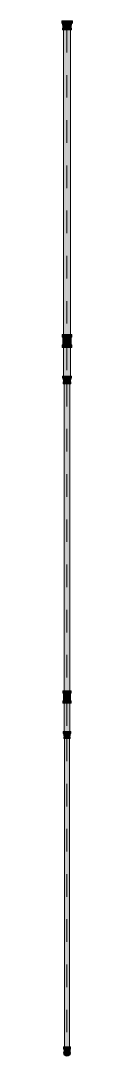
# Model space of a CAD drawing. Header units: millimetres. Extents: x -4000 to 187956, y -58990 to 162485.
# Drawn here: x 14212 to 14288, y 92675 to 99951 of the extents above; entities that cross this region are included whole.
import ezdxf

# ---------------------------------------------------------------- set-up
doc = ezdxf.new("R2010")
doc.units = ezdxf.units.MM
doc.linetypes.add('Dash 1_16_', pattern=[317.5, 158.75, -158.75])
for name, color, linetype, lineweight in [('F-SPRN', 3, 'Continuous', 9), ('P-PIPE', 3, 'Continuous', 9), ('P-PIPE-CNTR', 3, 'Continuous', 9)]:
    doc.layers.add(name, color=color, linetype=linetype, lineweight=lineweight)

# ---------------------------------------------------------------- blocks, each defined once
blk = doc.blocks.new('Sprinkler_Up - DN20-V4-FFS - TANG 1')
at = {"layer": 'F-SPRN', "transparency": 33554534}
for points in [[(0, 21.2), (-6.9, 21.2), (-18, 13.1), (-22.2, 0), (-3.9, 0.7), (-1.7, 2.9), (-1.2, 3.5), (-0.6, 4), (0.6, 4), (1.2, 3.5), (1.7, 2.9), (4.6, 0), (22.2, 0), (18, 13.1), (6.9, 21.2)], [(0, 16.7), (-4.3, 16.1), (-11.8, 11.8), (-16.1, 4.3), (-16.1, -4.3), (-11.8, -11.8), (-8.3, -14.4), (0, -16.7), (4.3, -16.1), (11.8, -11.8), (16.1, -4.3), (16.1, 4.3), (11.8, 11.8), (8.3, 14.4)], [(0, 15.6), (-7.8, 13.5), (-11, 11), (-15.1, 4), (-15.1, -4), (-11, -11), (-7.8, -13.5), (0, -15.6), (7.8, -13.5), (13.5, -7.8), (15.1, -4), (15.1, 4), (13.5, 7.8), (7.8, 13.5)], [(-10.9, 5.4), (-14.5, 5.4), (-14.5, -5.5), (-10.9, -5.5)], [(-7.7, 5.4), (-10.9, 5.4), (-10.9, -5.5), (-7.7, -5.5)], [(-7.7, 5.4), (-7.7, -5.5), (0, -5.5), (0, 5.4)], [(2.9, 4.9), (-2.9, 4.9), (-5.7, 0), (5.7, 0)], [(0, 4.6), (-4.6, 0), (4.6, 0)], [(0, 2.6), (-1.3, 0), (1.8, 0)], [(7.7, 5.4), (0, 5.4), (0, -5.5), (7.7, -5.5)], [(7.7, 5.4), (7.7, -5.5), (10.9, -5.5), (10.9, 5.4)], [(10.9, 5.4), (10.9, -5.5), (14.5, -5.5), (14.5, 5.4)], [(13.5, 0), (3.9, -0.7), (1.7, -2.9), (1.2, -3.5), (0.6, -4), (-0.6, -4), (-1.2, -3.5), (-1.7, -2.9), (-4.6, 0), (-22.2, 0), (-18, -13.1), (-6.9, -21.2), (6.9, -21.2), (18, -13.1), (22.2, 0)], [(5.7, 0), (-5.7, 0), (-2.9, -4.9), (2.9, -4.9)], [(0, 0), (-4.6, 0), (0, -4.6), (4.6, 0)], [(1.3, 0), (-1.8, 0), (0, -2.6)]]:
    blk.add_hatch(color=1, dxfattribs=at).paths.add_polyline_path(points)
at = {"layer": 'F-SPRN', "color": 1}
for p, q in [((-11.5, 5.4), (-14.5, 5.4)), ((-14.5, 5.4), (-10.9, 5.4)), ((-14.5, 5.4), (-14.5, -5.5)), ((-11.5, 5.4), (-11.5, 4)), ((-11.5, 3), (-11.5, 0.2)), ((-10.9, 0.2), (-10.9, 3.6)), ((-10.8, 5.4), (-7.7, 5.4)), ((-8.1, 5.4), (-10.8, 5.4)), ((-8.1, 5.4), (-8.1, 2.8)), ((-8.1, 2.5), (-8.1, 0.4)), ((-7.7, 5.4), (-7.7, 2.7)), ((-7.7, 5.4), (-7.7, 2.7)), ((-7.7, 2.3), (-7.7, 0.5)), ((-7.7, 2.3), (-7.7, 0.5)), ((-6.9, 5.4), (-4.7, 5.4)), ((-5.8, 3.8), (-5.8, 2.2)), ((-2.1, 0), (-2.1, 0)), ((0, 2.1), (-0.1, 2.1)), ((2.1, 0), (2.1, 0.1)), ((4.7, 5.4), (6.9, 5.4)), ((5.8, 3.8), (5.8, 2.3)), ((7.7, 5.4), (10.8, 5.4)), ((7.7, 4), (7.7, 2.7)), ((7.7, 4), (7.7, 2.7)), ((10.8, 5.4), (8.1, 5.4)), ((8.1, 5.4), (8.1, 4.2)), ((10.9, 2.6), (10.9, 1.3)), ((11.5, 5.4), (14.5, 5.4)), ((14.5, 5.4), (11.5, 5.4)), ((14.5, 3.7), (14.5, 1.3)), ((14.5, 0), (14.5, -3.3)), ((-10.9, -5.5), (-14.5, -5.5)), ((-14.5, -5.5), (-11.5, -5.5)), ((-11.5, -0.2), (-11.5, -3)), ((-11.5, -4), (-11.5, -5.5)), ((-10.9, -3.6), (-10.9, -0.2)), ((-10.8, -5.5), (-8.1, -5.5)), ((-7.8, -5.5), (-10.8, -5.5)), ((-8.1, -0.4), (-8.1, -2.5)), ((-8.1, -2.8), (-8.1, -5.5)), ((-7.7, -0.5), (-7.7, -2.3)), ((-7.7, -0.5), (-7.7, -2.3)), ((-7.7, -2.7), (-7.7, -5.2)), ((-7.7, -2.7), (-7.7, -5.2)), ((-4.8, -5.5), (-6.5, -5.5)), ((-2.1, 0), (-2.1, -0.1)), ((0, -2.1), (0.1, -2.1)), ((2.1, 0), (2.1, 0)), ((6.8, -5.5), (4.8, -5.5)), ((5.8, -2.2), (5.8, -3.8)), ((7.7, -0.5), (7.7, -2.1)), ((7.7, -0.5), (7.7, -2.1)), ((7.7, -2.7), (7.7, -4.8)), ((7.7, -2.7), (7.7, -4.8)), ((8.1, -0.7), (8.1, -2.5)), ((8.1, -2.8), (8.1, -5.5)), ((8.1, -5.5), (10.8, -5.5)), ((10.8, -5.5), (8.1, -5.5)), ((10.9, -1.9), (10.9, -3.6)), ((14.5, -5.5), (11.3, -5.5)), ((11.5, -4), (11.5, -5.5)), ((11.5, -5.5), (14.5, -5.5)), ((14.5, -3.7), (14.5, -5.5))]:
    blk.add_line(p, q, dxfattribs=at)
at = {"layer": 'F-SPRN', "color": 1, "flags": 128}
for points in [[(-0.1, 2.1), (-0.1, 2.1), (-0.2, 2.1), (-0.3, 2.1), (-0.4, 2), (-0.5, 2), (-0.6, 2), (-0.6, 2), (-0.7, 2), (-0.8, 1.9), (-0.9, 1.9), (-0.9, 1.9), (-1, 1.8), (-1.1, 1.8), (-1.2, 1.7), (-1.2, 1.7), (-1.3, 1.6), (-1.4, 1.6), (-1.4, 1.5), (-1.5, 1.5), (-1.5, 1.4), (-1.6, 1.3), (-1.6, 1.3), (-1.7, 1.2), (-1.7, 1.1), (-1.8, 1.1), (-1.8, 1), (-1.9, 0.9), (-1.9, 0.8), (-1.9, 0.8), (-2, 0.7), (-2, 0.6), (-2, 0.5), (-2, 0.5), (-2, 0.4), (-2.1, 0.3), (-2.1, 0.2), (-2.1, 0.1), (-2.1, 0)], [(2.1, 0.3), (2, 0.4), (2, 0.5), (2, 0.6), (2, 0.7), (1.9, 0.7), (1.9, 0.8), (1.9, 0.9), (1.8, 1), (1.8, 1), (1.8, 1.1), (1.7, 1.2), (1.7, 1.2), (1.6, 1.3), (1.6, 1.4), (1.5, 1.4), (1.4, 1.5), (1.4, 1.5), (1.3, 1.6), (1.3, 1.7), (1.2, 1.7), (1.1, 1.7), (1.1, 1.8), (1, 1.8), (0.9, 1.9), (0.8, 1.9), (0.8, 1.9), (0.7, 2), (0.6, 2), (0.5, 2), (0.4, 2), (0.4, 2), (0.3, 2.1), (0.2, 2.1), (0.1, 2.1), (0, 2.1)], [(2.1, 0.1), (2.1, 0.2), (2.1, 0.2), (2.1, 0.3)], [(-2.1, -0.1), (-2.1, -0.2), (-2.1, -0.2), (-2.1, -0.3), (-2, -0.4), (-2, -0.5), (-2, -0.6), (-2, -0.7), (-1.9, -0.7), (-1.9, -0.8), (-1.9, -0.9), (-1.8, -1), (-1.8, -1), (-1.8, -1.1), (-1.7, -1.2), (-1.7, -1.2), (-1.6, -1.3), (-1.6, -1.4), (-1.5, -1.4), (-1.4, -1.5), (-1.4, -1.5), (-1.3, -1.6), (-1.3, -1.7), (-1.2, -1.7), (-1.1, -1.7), (-1.1, -1.8), (-1, -1.8), (-0.9, -1.9), (-0.8, -1.9), (-0.8, -1.9), (-0.7, -2), (-0.6, -2), (-0.5, -2), (-0.4, -2), (-0.4, -2), (-0.3, -2.1), (-0.2, -2.1), (-0.1, -2.1), (0, -2.1)], [(0.1, -2.1), (0.1, -2.1), (0.2, -2.1), (0.3, -2.1), (0.4, -2), (0.5, -2)], [(0.5, -2), (0.6, -2), (0.6, -2)], [(0.6, -2), (0.7, -2), (0.8, -1.9), (0.9, -1.9), (0.9, -1.9), (1, -1.8), (1.1, -1.8), (1.2, -1.7), (1.2, -1.7), (1.3, -1.6), (1.4, -1.6), (1.4, -1.5), (1.5, -1.5), (1.5, -1.4), (1.6, -1.3), (1.6, -1.3), (1.7, -1.2), (1.7, -1.1), (1.8, -1.1), (1.8, -1), (1.9, -0.9), (1.9, -0.8), (1.9, -0.8), (2, -0.7), (2, -0.6), (2, -0.5), (2, -0.5), (2, -0.4), (2.1, -0.3), (2.1, -0.2), (2.1, -0.1), (2.1, 0)]]:
    blk.add_lwpolyline(points, dxfattribs=at)
at = {"layer": 'F-SPRN', "color": 1}
for radius, start, end in [(22.2, 360, 180), (21.9, 165.67731, 179.2615), (21.9, 144.76984, 164.81509), (21.9, 126.69417, 143.27011), (16.7, 167.68021, 180), (16.7, 167.68021, 180), (16.7, 155.38786, 165), (16.7, 155.38786, 165), (15.6, 166.33824, 180), (15.6, 166.33824, 180), (15.6, 150.43537, 165), (15.6, 159.61394, 165), (16.7, 136.72135, 150), (16.7, 136.72135, 150), (15.6, 150.43537, 156.38455), (15.6, 138.42141, 150), (15.6, 138.42141, 150), (21.9, 108.26214, 125.75069), (16.7, 121.41808, 130.57514), (16.7, 121.41808, 130.57514), (15.6, 120, 133.2078), (15.6, 120, 133.2078), (16.7, 106.59952, 120), (16.7, 106.59952, 120), (15.6, 114.43632, 119.98126), (15.6, 114.43632, 119.98126), (21.9, 99.348, 107.90102), (4.63, 17.95923, 180), (4.63, 17.95923, 180), (16.7, 96.41428, 105), (16.7, 96.41428, 105), (3.81, 16.16047, 180), (21.9, 90.14502, 98.85032), (15.6, 95.57619, 100.68426), (15.6, 95.57619, 100.68426), (2.56, 11.16773, 180), (2.56, 11.16773, 180), (2.04, 10.47029, 180), (16.7, 83.06841, 90), (16.7, 83.06841, 90), (21.9, 72.55828, 89.46239), (15.6, 75, 87.63996), (15.6, 75, 87.63996), (15.6, 60.01874, 74.5481), (15.6, 60.01874, 74.5481), (16.7, 60, 75), (16.7, 60, 75), (21.9, 54.24931, 71.73786), (15.6, 53.79501, 60), (15.6, 53.79501, 60), (16.7, 49.42486, 58.58192), (16.7, 49.42486, 58.58192), (15.6, 32.54719, 41.57859), (15.6, 32.54719, 41.57859), (16.7, 30.06898, 43.27865), (16.7, 30.06898, 43.27865), (21.9, 36.72989, 53.30583), (15.6, 17.33389, 29.56463), (15.6, 17.33389, 29.56463), (16.7, 15.03066, 24.61214), (16.7, 15.03066, 24.61214), (15.6, 1.90822, 13.66176), (15.6, 1.90822, 13.66176), (16.7, 360, 12.31979), (16.7, 0, 12.31979), (21.9, 15.18491, 35.23016), (21.9, 0.7385, 14.32269), (22.2, 180, 360), (21.9, 180.7385, 194.32269), (21.9, 195.18491, 215.23016), (21.9, 216.72989, 233.30583), (16.7, 180, 192.31979), (16.7, 180, 192.31979), (16.7, 195, 204.61214), (16.7, 195, 204.61214), (15.6, 180, 193.66176), (15.6, 180, 193.66176), (15.6, 195, 200.38606), (15.6, 195, 209.56463), (16.7, 210, 223.27865), (16.7, 210, 223.27865), (15.6, 203.61545, 209.56463), (15.6, 210, 221.57859), (15.6, 210, 221.57859), (21.9, 234.24931, 251.73786), (16.7, 229.42486, 238.58192), (16.7, 229.42486, 238.58192), (15.6, 226.7922, 240), (15.6, 226.7922, 240), (16.7, 240, 255), (16.7, 240, 255), (15.6, 240.01874, 245.56368), (15.6, 240.01874, 245.56368), (21.9, 252.55828, 269.46239), (15.6, 247.56142, 254.5481), (15.6, 247.56142, 254.5481), (4.63, 197.95923, 270), (4.63, 197.95923, 270), (15.6, 255.57295, 260.58917), (15.6, 255.57295, 260.58917), (3.81, 196.16047, 223.83585), (2.56, 194.55988, 270), (2.56, 194.55988, 270), (3.81, 237.05771, 270), (2.04, 190.47029, 270), (16.7, 263.06841, 270), (16.7, 263.06841, 270), (21.9, 270.14502, 278.85032), (2.04, 289.01924, 0), (2.56, 289.01924, 348.82781), (2.56, 289.01924, 348.82781), (4.63, 289.01924, 318.27027), (4.63, 289.01924, 318.27027), (15.6, 275.57619, 280.68426), (15.6, 275.57619, 280.68426), (16.7, 276.41428, 285), (16.7, 276.41428, 285), (21.9, 279.348, 287.90102), (4.63, 335.78319, 0), (4.63, 335.78319, 360), (16.7, 286.59952, 300), (16.7, 286.59952, 300), (15.6, 294.43632, 299.98126), (15.6, 294.43632, 299.98126), (21.9, 288.26214, 305.75069), (15.6, 300.52623, 313.2078), (15.6, 300.52623, 313.2078), (16.7, 301.41808, 310.57514), (16.7, 301.41808, 310.57514), (15.6, 318.42141, 330), (15.6, 318.42141, 330), (16.7, 316.72135, 329.93102), (16.7, 316.72135, 329.93102), (21.9, 306.69417, 323.27011), (15.6, 330.94093, 345), (15.6, 330.94093, 336.38455), (15.6, 339.61394, 345), (15.6, 346.42653, 360), (15.6, 346.42653, 360), (16.7, 335.38786, 344.96934), (16.7, 335.38786, 344.96934), (16.7, 347.68021, 360), (16.7, 347.68021, 360), (21.9, 324.76984, 344.81509), (21.9, 345.67731, 359.2615)]:
    blk.add_arc((0, 0), radius, start, end, dxfattribs=at)
blk = doc.blocks.new('Steel_Elbow_Threaded_HoaPhat - Standard-V56-FFS - TANG 1')
at = {"layer": 'P-PIPE', "lineweight": 13, "transparency": 33554534}
for points in [[(14243.8, 92725.7), (14250, 92725.7), (14250, 92740.8), (14225.9, 92740.8), (14226.7, 92725.7), (14237.9, 92725.7)], [(14250, 92676.1), (14256.2, 92676.9), (14262.1, 92679.4), (14267.1, 92683.2), (14270.9, 92688.2), (14273.3, 92694), (14274.1, 92700.2), (14273.3, 92706.5), (14270.9, 92712.3), (14267.1, 92717.3), (14262.1, 92721.1), (14256.2, 92723.5), (14250, 92724.3), (14243.8, 92723.5), (14237.9, 92721.1), (14233, 92717.3), (14229.1, 92712.3), (14226.7, 92706.5), (14225.9, 92700.2), (14226.7, 92694), (14229.1, 92688.2), (14233, 92683.2), (14237.9, 92679.4), (14243.8, 92676.9)], [(14256.2, 92725.7), (14274.1, 92725.7), (14273.3, 92740.8), (14250, 92740.8), (14250, 92725.7)]]:
    blk.add_hatch(color=1, dxfattribs=at).paths.add_polyline_path(points)
h = blk.add_hatch(color=1, dxfattribs=at)
h.paths.add_polyline_path([(14242.8, 92720.1), (14240.3, 92720.2), (14244.1, 92722)])
h.paths.add_polyline_path([(14229.8, 92710.3), (14231.2, 92710.8), (14237.2, 92717.7), (14242.8, 92720.1), (14250, 92721.4), (14250, 92725.7), (14231.7, 92725.7), (14230.3, 92721.9), (14230.1, 92714.5)])
h = blk.add_hatch(color=1, dxfattribs=at)
h.paths.add_polyline_path([(14266.9, 92715.5), (14269.5, 92710.8), (14268.6, 92714.8)])
h.paths.add_polyline_path([(14270.9, 92708.7), (14270.6, 92717.4), (14269.5, 92717), (14269.4, 92721.1), (14270.7, 92721.4), (14269.6, 92725.7), (14250, 92725.7), (14250, 92721.4), (14257.2, 92720.1), (14255.9, 92722), (14263.4, 92717.3), (14267.4, 92713.2), (14266.2, 92718.4), (14268.6, 92714.8)])
at = {"layer": 'P-PIPE', "color": 20, "lineweight": 13}
for p, q in [((14225.9, 92740.8), (14225.9, 92725.7)), ((14233, 92740.8), (14225.9, 92740.8)), ((14250, 92740.8), (14225.9, 92740.8)), ((14225.9, 92725.7), (14231.5, 92725.7)), ((14225.9, 92725.7), (14250, 92725.7)), ((14242.8, 92725.7), (14228.9, 92725.7)), ((14228.9, 92711.1), (14228.9, 92711.9)), ((14228.9, 92706.5), (14228.9, 92707.2)), ((14228.9, 92705.9), (14228.9, 92706.5)), ((14228.9, 92705.3), (14228.9, 92705.9)), ((14228.9, 92700.2), (14228.9, 92700.3)), ((14228.9, 92700), (14228.9, 92700.2)), ((14228.9, 92699.2), (14228.9, 92700)), ((14229.2, 92696.6), (14229, 92697.5)), ((14229.7, 92694.2), (14229.5, 92695)), ((14231, 92691), (14230.6, 92691.8)), ((14231.3, 92690.3), (14231, 92691)), ((14231.8, 92689.5), (14231.3, 92690.3)), ((14231.5, 92725.7), (14233, 92725.7)), ((14232.8, 92725.7), (14231.7, 92725.7)), ((14232.2, 92688.8), (14231.8, 92689.5)), ((14232.7, 92688.1), (14232.2, 92688.8)), ((14233.2, 92687.4), (14232.7, 92688.1)), ((14233.7, 92686.8), (14233.2, 92687.4)), ((14237.9, 92740.8), (14233.8, 92740.8)), ((14236.4, 92725.7), (14233.8, 92725.7)), ((14234, 92725.7), (14242.7, 92725.7)), ((14242.8, 92725.7), (14236.4, 92725.7)), ((14250, 92740.8), (14238.2, 92740.8)), ((14250, 92725.7), (14243.7, 92725.7)), ((14250, 92725.7), (14243.7, 92725.7)), ((14243.8, 92725.7), (14250, 92725.7)), ((14261.8, 92740.8), (14250, 92740.8)), ((14274.1, 92740.8), (14250, 92740.8)), ((14250, 92725.7), (14256.2, 92725.7)), ((14250, 92725.7), (14274.1, 92725.7)), ((14256.3, 92725.7), (14250, 92725.7)), ((14256.3, 92725.7), (14250, 92725.7)), ((14263.6, 92725.7), (14257.2, 92725.7)), ((14263.6, 92725.7), (14257.2, 92725.7)), ((14257.3, 92725.7), (14266, 92725.7)), ((14266.2, 92740.8), (14262.1, 92740.8)), ((14266.2, 92725.7), (14263.6, 92725.7)), ((14271.2, 92725.7), (14263.6, 92725.7)), ((14267, 92687.6), (14266.4, 92686.9)), ((14270.9, 92740.8), (14267.1, 92740.8)), ((14267.1, 92725.7), (14269.7, 92725.7)), ((14268.3, 92725.7), (14267.2, 92725.7)), ((14269.9, 92725.7), (14268.3, 92725.7)), ((14269.7, 92725.7), (14270.9, 92725.7)), ((14270.5, 92695.2), (14270.3, 92694.4)), ((14274.1, 92740.8), (14270.9, 92740.8)), ((14270.9, 92725.7), (14274.1, 92725.7)), ((14271, 92697.7), (14270.9, 92696.9)), ((14271.2, 92712.2), (14271.2, 92711.3)), ((14271.2, 92711.3), (14271.2, 92710.5)), ((14271.2, 92710.5), (14271.2, 92709.7)), ((14271.2, 92708.1), (14271.2, 92707.4)), ((14271.2, 92707.4), (14271.2, 92706.7)), ((14271.2, 92700.3), (14271.2, 92700.2)), ((14274.1, 92725.7), (14274.1, 92740.8)), ((14235.4, 92684.9), (14234.8, 92685.5)), ((14238.8, 92682.3), (14238.1, 92682.8)), ((14247.5, 92679.2), (14246.6, 92679.4)), ((14250.2, 92679.1), (14250, 92679.1)), ((14257.7, 92680.5), (14256.9, 92680.2)), ((14258.4, 92680.8), (14257.7, 92680.5)), ((14260.7, 92682), (14260, 92681.6)), ((14262.8, 92683.4), (14262.1, 92682.9)), ((14263.5, 92683.9), (14262.8, 92683.4)), ((14265.3, 92685.7), (14264.7, 92685.1))]:
    blk.add_line(p, q, dxfattribs=at)
at = {"layer": 'P-PIPE', "color": 20, "lineweight": 13, "flags": 128}
for points in [[(14228.9, 92711.9), (14228.9, 92712.8), (14228.9, 92713.7), (14228.9, 92714.6), (14228.9, 92715.5), (14228.9, 92716.4), (14228.9, 92717.4), (14228.9, 92718.4), (14228.9, 92719.3), (14228.9, 92720.3), (14228.9, 92721.3), (14228.9, 92722.3), (14228.9, 92723.4), (14228.9, 92724.4), (14228.9, 92725.4), (14228.9, 92725.7)], [(14228.9, 92707.2), (14228.9, 92707.9), (14228.9, 92708.7), (14228.9, 92709.5), (14228.9, 92710.3), (14228.9, 92711.1)], [(14228.9, 92704.1), (14228.9, 92704.7), (14228.9, 92705.3)], [(14228.9, 92703.1), (14228.9, 92703.6), (14228.9, 92704.1)], [(14228.9, 92702.2), (14228.9, 92702.7), (14228.9, 92703.1)], [(14228.9, 92701.2), (14228.9, 92701.5), (14228.9, 92701.9), (14228.9, 92702.2)], [(14228.9, 92700.7), (14228.9, 92701), (14228.9, 92701.2)], [(14228.9, 92700.3), (14228.9, 92700.3), (14228.9, 92700.4), (14228.9, 92700.6), (14228.9, 92700.7)], [(14229, 92697.5), (14228.9, 92698.3), (14228.9, 92699.2)], [(14229.5, 92695), (14229.3, 92695.8), (14229.2, 92696.6)], [(14230.6, 92691.8), (14230.3, 92692.6), (14230, 92693.4), (14229.7, 92694.2)], [(14267.9, 92689), (14267.5, 92688.3), (14267, 92687.6)], [(14268.8, 92690.5), (14268.4, 92689.7), (14267.9, 92689)], [(14270.3, 92694.4), (14270.1, 92693.6), (14269.8, 92692.8), (14269.5, 92692), (14269.1, 92691.2), (14268.8, 92690.5)], [(14270.9, 92696.9), (14270.7, 92696), (14270.5, 92695.2)], [(14271.2, 92700.2), (14271.1, 92699.4), (14271.1, 92698.5), (14271, 92697.7)], [(14271.2, 92725.7), (14271.2, 92724.6), (14271.2, 92723.6), (14271.2, 92722.6), (14271.2, 92721.6), (14271.2, 92720.6), (14271.2, 92719.6), (14271.2, 92718.6), (14271.2, 92717.7), (14271.2, 92716.7), (14271.2, 92715.8), (14271.2, 92714.8), (14271.2, 92713.9), (14271.2, 92713), (14271.2, 92712.2)], [(14271.2, 92709.7), (14271.2, 92708.9), (14271.2, 92708.1)], [(14271.2, 92706.7), (14271.2, 92706.1), (14271.2, 92705.4)], [(14271.2, 92705.4), (14271.2, 92704.8), (14271.2, 92704.3)], [(14271.2, 92704.3), (14271.2, 92703.7), (14271.2, 92703.2), (14271.2, 92702.8)], [(14271.2, 92702.8), (14271.2, 92702.3), (14271.2, 92702)], [(14271.2, 92702), (14271.2, 92701.6), (14271.2, 92701.3), (14271.2, 92701)], [(14271.2, 92701), (14271.2, 92700.8), (14271.2, 92700.6)], [(14271.2, 92700.6), (14271.2, 92700.4), (14271.2, 92700.3), (14271.2, 92700.3)], [(14234.8, 92685.5), (14234.3, 92686.1), (14233.7, 92686.8)], [(14236.7, 92683.8), (14236.1, 92684.3), (14235.4, 92684.9)], [(14238.1, 92682.8), (14237.4, 92683.3), (14236.7, 92683.8)], [(14240.2, 92681.5), (14239.5, 92681.9), (14238.8, 92682.3)], [(14243.3, 92680.2), (14242.6, 92680.4), (14241.8, 92680.8), (14241, 92681.1), (14240.2, 92681.5)], [(14245, 92679.7), (14244.2, 92679.9), (14243.3, 92680.2)], [(14246.6, 92679.4), (14245.8, 92679.5), (14245, 92679.7)], [(14250, 92679.1), (14249.2, 92679.1), (14248.3, 92679.2), (14247.5, 92679.2)], [(14251.9, 92679.2), (14251.1, 92679.1), (14250.2, 92679.1)], [(14253.6, 92679.4), (14252.8, 92679.3), (14251.9, 92679.2)], [(14255.3, 92679.7), (14254.4, 92679.6), (14253.6, 92679.4)], [(14256.9, 92680.2), (14256.1, 92680), (14255.3, 92679.7)], [(14260, 92681.6), (14259.2, 92681.2), (14258.4, 92680.8)], [(14262.1, 92682.9), (14261.4, 92682.4), (14260.7, 92682)], [(14264.7, 92685.1), (14264.1, 92684.5), (14263.5, 92683.9)], [(14266.4, 92686.9), (14265.9, 92686.3), (14265.3, 92685.7)]]:
    blk.add_lwpolyline(points, dxfattribs=at)
at = {"layer": 'P-PIPE', "color": 20, "lineweight": 13}
for radius, start, end in [(24.1, 90, 270), (24.1, 90, 270), (21.1, 172.72037, 178.04381), (21.1, 181.97109, 187.76722), (21.1, 165.7465, 170), (21.1, 190, 194.26573), (21.1, 156.35778, 164.96646), (21.1, 195.04555, 204.73515), (21.1, 150.00756, 154.63223), (21.1, 205.37476, 209.99738), (21.1, 141.58536, 146.25919), (21.1, 130, 141.04884), (21.1, 112.32955, 125.80236), (21.1, 99.94635, 104.96567), (21.1, 90, 95.26621), (24.1, 75, 90), (24.1, 270, 90), (24.1, 270, 75), (21.1, 75.03433, 90), (21.1, 60.79881, 67.06229), (21.1, 54.19764, 59.9895), (21.1, 38.95116, 50), (21.1, 33.74081, 38.41464), (21.1, 25.36777, 29.99244), (21.1, 330.00262, 334.19657), (21.1, 334.62524, 344.95445), (21.1, 15.03354, 23.64222), (21.1, 345.73427, 350), (21.1, 1.95619, 7.27963), (21.1, 352.23278, 358.02891), (21.1, 218.4271, 230), (21.1, 234.21981, 247.67648), (21.1, 255.03701, 270), (21.1, 271.10407, 278.96127), (21.1, 279.93028, 284.96299), (21.1, 292.93141, 303.69813), (21.1, 310, 321.5729)]:
    blk.add_arc((14250, 92700.2), radius, start, end, dxfattribs=at)
blk = doc.blocks.new('Steel_Transition_Threaded_HoaPhat - Standard-V58-FFS - TANG 1')
at = {"layer": 'P-PIPE', "lineweight": 13, "transparency": 33554534}
h = blk.add_hatch(color=1, dxfattribs=at)
h.paths.add_polyline_path([(14250, 92677.7), (14255.8, 92678.5), (14261.3, 92680.7), (14265.9, 92684.3), (14269.5, 92689), (14271.7, 92694.4), (14272.5, 92700.2), (14271.7, 92706.1), (14269.5, 92711.5), (14265.9, 92716.1), (14261.3, 92719.7), (14255.8, 92722), (14250, 92722.7), (14244.2, 92722), (14238.8, 92719.7), (14234.1, 92716.1), (14230.5, 92711.5), (14228.3, 92706.1), (14227.5, 92700.2), (14228.3, 92694.4), (14230.5, 92689), (14234.1, 92684.3), (14238.8, 92680.7), (14244.2, 92678.5)])
h.paths.add_polyline_path([(14250, 92680.1), (14244.8, 92680.8), (14240, 92682.8), (14235.8, 92686), (14232.6, 92690.2), (14230.6, 92695), (14229.9, 92700.2), (14230.6, 92705.4), (14232.6, 92710.3), (14235.8, 92714.4), (14240, 92717.6), (14244.8, 92719.6), (14250, 92720.3), (14255.2, 92719.6), (14260.1, 92717.6), (14264.2, 92714.4), (14267.4, 92710.3), (14269.4, 92705.4), (14270.1, 92700.2), (14269.4, 92695), (14267.4, 92690.2), (14264.2, 92686), (14260.1, 92682.8), (14255.2, 92680.8)])
for points in [[(14250, 92680.1), (14250, 92683.8), (14241.8, 92686), (14235.8, 92692), (14233.6, 92700.2), (14235.8, 92708.4), (14241.8, 92714.4), (14250, 92716.6), (14250, 92720.3), (14244.8, 92719.6), (14240, 92717.6), (14235.8, 92714.4), (14232.6, 92710.3), (14230.6, 92705.4), (14229.9, 92700.2), (14230.6, 92695), (14232.6, 92690.2), (14235.8, 92686), (14240, 92682.8), (14244.8, 92680.8)], [(14250, 92681.7), (14254.8, 92682.4), (14259.3, 92684.2), (14263.1, 92687.2), (14266, 92691), (14267.9, 92695.4), (14268.5, 92700.2), (14267.9, 92705), (14266, 92709.5), (14263.1, 92713.3), (14259.3, 92716.3), (14254.8, 92718.1), (14250, 92718.7), (14245.2, 92718.1), (14240.8, 92716.3), (14236.9, 92713.3), (14234, 92709.5), (14232.1, 92705), (14231.5, 92700.2), (14232.1, 92695.4), (14234, 92691), (14236.9, 92687.2), (14240.8, 92684.2), (14245.2, 92682.4)], [(14250, 92680.1), (14255.2, 92680.8), (14260.1, 92682.8), (14264.2, 92686), (14267.4, 92690.2), (14269.4, 92695), (14270.1, 92700.2), (14269.4, 92705.4), (14267.4, 92710.3), (14264.2, 92714.4), (14260.1, 92717.6), (14255.2, 92719.6), (14250, 92720.3), (14250, 92716.6), (14258.2, 92714.4), (14264.2, 92708.4), (14266.4, 92700.2), (14264.2, 92692), (14258.2, 92686), (14250, 92683.8)]]:
    blk.add_hatch(color=1, dxfattribs=at).paths.add_polyline_path(points)
at = {"layer": 'P-PIPE', "color": 20, "lineweight": 13}
for radius, start, end in [(22.5, 90, 270), (22.5, 90, 270), (20.1, 166.04994, 193.95006), (20.1, 150, 162.74488), (20.1, 197.25512, 210), (18.5, 166.59392, 193.40608), (18.5, 166.59392, 193.40608), (18.5, 157.6232, 165), (18.5, 157.6232, 165), (18.5, 195, 202.3768), (18.5, 195, 202.3768), (20.1, 128.8856, 148.15532), (20.1, 211.84468, 231.1144), (16.4, 173.54628, 180), (16.4, 180.49709, 188.0319), (18.5, 136.42974, 150), (18.5, 136.42974, 150), (18.5, 210, 223.57026), (18.5, 210, 223.57026), (16.4, 158.0319, 162.86912), (16.4, 210.66354, 218.0319), (18.5, 123.49758, 133.20406), (18.5, 123.49758, 133.20406), (20.1, 109.68592, 125.00431), (16.4, 230.47333, 236.63885), (18.5, 106.81896, 120), (18.5, 106.81896, 120), (16.4, 113.40447, 120), (16.4, 107.46566, 111.9681), (20.1, 100.99748, 105), (18.5, 91.43525, 103.20464), (18.5, 91.43525, 103.20464), (16.4, 96.21321, 103.90628), (20.1, 90.52458, 98.50889), (22.5, 270, 90), (22.5, 270, 90), (18.5, 78.09865, 90), (18.5, 78.09865, 90), (20.1, 75.0607, 87.9279), (16.4, 70.36294, 75), (18.5, 60, 75), (18.5, 60, 75), (20.1, 60, 75), (16.4, 60, 66.59553), (16.4, 301.07383, 308.0319), (16.4, 50.47333, 56.63885), (20.1, 54.99569, 60), (18.5, 46.79594, 56.50242), (18.5, 46.79594, 56.50242), (20.1, 31.84468, 51.1144), (20.1, 308.8856, 328.15532), (16.4, 30, 36.45372), (16.4, 323.54628, 330), (18.5, 30, 43.57026), (18.5, 30, 43.57026), (18.5, 316.42974, 330), (18.5, 316.42974, 330), (16.4, 338.0319, 343.50595), (16.4, 4.83933, 11.45326), (16.4, 348.54674, 358.90628), (18.5, 15, 22.3768), (18.5, 15, 22.3768), (18.5, 337.6232, 345), (18.5, 337.6232, 345), (20.1, 17.25512, 30), (20.1, 330, 342.74488), (18.5, 346.59392, 13.40608), (18.5, 0, 13.40608), (18.5, 346.59392, 0), (20.1, 346.04994, 13.95006), (18.5, 226.79594, 236.50242), (18.5, 226.79594, 236.50242), (20.1, 234.99569, 255), (18.5, 240, 255), (18.5, 240, 255), (16.4, 246.9681, 252.9388), (20.1, 255.0607, 267.9279), (18.5, 258.09865, 270), (18.5, 258.09865, 270), (16.4, 264.1652, 270), (20.1, 270.52458, 278.50889), (18.5, 271.43525, 283.20464), (18.5, 271.43525, 283.20464), (16.4, 276.21321, 284.60424), (20.1, 280.99748, 285), (16.4, 287.46566, 291.9681), (18.5, 286.81896, 300), (18.5, 286.81896, 300), (20.1, 289.68592, 305.00431), (16.4, 295.16067, 300), (18.5, 303.49758, 313.20406), (18.5, 303.49758, 313.20406)]:
    blk.add_arc((14250, 92700.2), radius, start, end, dxfattribs=at)

msp = doc.modelspace()

# ---------------------------------------------------------------- hatches: boundary and pattern name
at = {"layer": 'P-PIPE', "transparency": 33554534}
for points in [[(14286.4, 99933.7), (14287.7, 99933.7), (14287.7, 99950.5), (14212.4, 99950.5), (14212.4, 99933.7), (14282.6, 99933.7)], [(14225.7, 99901.1), (14278.1, 99901.1), (14283.4, 99933.7), (14215.5, 99933.7), (14222.9, 99901.1)], [(14279.8, 99886.2), (14280.8, 99886.2), (14279.8, 99901.1), (14219.2, 99901.1), (14220.3, 99886.2), (14276.7, 99886.2)], [(14243.8, 97746.5), (14250, 97746.5), (14250, 99886.2), (14225.9, 99886.2), (14226.7, 97746.5), (14237.9, 97746.5)], [(14250, 97746.5), (14274.1, 97746.5), (14273.3, 99886.2), (14250, 99886.2), (14250, 98867.1)], [(14217.4, 97728.1), (14250, 97728.1), (14250, 97746.5), (14216.2, 97746.5), (14216.2, 97728.1)], [(14224, 97672.4), (14250, 97672.4), (14250, 97679.1), (14242.6, 97680.4), (14236.3, 97684.1), (14231.7, 97689.6), (14229.2, 97699), (14229.2, 97704), (14231.7, 97710.9), (14236.3, 97716.3), (14242.6, 97720), (14250, 97721.4), (14250, 97728.1), (14220, 97728.1), (14221, 97672.4)], [(14250, 97676.1), (14256.2, 97676.9), (14262.1, 97679.4), (14267.1, 97683.2), (14270.9, 97688.2), (14273.3, 97694), (14274.1, 97700.2), (14273.3, 97706.5), (14270.9, 97712.3), (14267.1, 97717.3), (14262.1, 97721.1), (14256.2, 97723.5), (14250, 97724.3), (14243.8, 97723.5), (14237.9, 97721.1), (14233, 97717.3), (14229.1, 97712.3), (14226.7, 97706.5), (14226, 97699), (14226.7, 97694), (14229.1, 97688.2), (14233, 97683.2), (14237.9, 97679.4), (14243.8, 97676.9)], [(14250, 97683.5), (14254.3, 97684.1), (14261.8, 97688.4), (14266.1, 97695.9), (14266.1, 97704.6), (14261.8, 97712), (14254.3, 97716.4), (14245.7, 97716.4), (14238.2, 97712), (14233.9, 97704.6), (14233.9, 97695.9), (14238.2, 97688.4), (14245.7, 97684.1)], [(14283.8, 97728.1), (14282.6, 97746.5), (14250, 97746.5), (14250, 97728.1), (14282.6, 97728.1)], [(14276, 97672.4), (14280, 97672.4), (14279, 97728.1), (14250, 97728.1), (14250, 97721.4), (14257.5, 97720), (14263.7, 97716.3), (14268.3, 97710.9), (14270.8, 97704), (14270.8, 97696.4), (14268.3, 97689.6), (14263.7, 97684.1), (14257.5, 97680.4), (14250, 97679.1), (14250, 97672.4), (14271.2, 97672.4)], [(14226.1, 97654), (14250, 97654), (14250, 97672.4), (14216.2, 97672.4), (14217.4, 97654), (14220.7, 97654)], [(14226.7, 97454.4), (14250, 97454.4), (14250, 97654), (14225.9, 97654), (14225.9, 97454.4)], [(14283.8, 97654), (14282.6, 97672.4), (14250, 97672.4), (14250, 97654), (14282.6, 97654)], [(14273.3, 97454.4), (14274.1, 97454.4), (14273.3, 97654), (14250, 97654), (14250, 97454.4), (14270.9, 97454.4)], [(14280.8, 97439.5), (14279.8, 97454.4), (14219.2, 97454.4), (14220.3, 97439.5), (14279.8, 97439.5)], [(14271.5, 97413.1), (14274.8, 97413.1), (14277.1, 97439.5), (14221.9, 97439.5), (14226.1, 97413.1), (14267.5, 97413.1)], [(14223.6, 97399.8), (14277.4, 97399.8), (14276.4, 97413.1), (14222.7, 97413.1), (14222.7, 97399.8)], [(14250, 95243.8), (14250, 97399.8), (14228.9, 97399.8), (14229.6, 95243.8), (14244.5, 95243.8)], [(14255.5, 95243.8), (14271.1, 95243.8), (14270.4, 97399.8), (14250, 97399.8), (14250, 95243.8)], [(14222.3, 95227.2), (14250, 95227.2), (14250, 95243.8), (14221.4, 95243.8), (14221.4, 95227.2)], [(14278.6, 95227.2), (14277.7, 95243.8), (14250, 95243.8), (14250, 95227.2), (14277.7, 95227.2)], [(14222.3, 95156.6), (14250, 95156.6), (14250, 95173.2), (14221.4, 95173.2), (14221.4, 95156.6)], [(14228.1, 95173.2), (14250, 95173.2), (14250, 95179.1), (14240.8, 95181.4), (14233.9, 95186.9), (14231.7, 95189.6), (14229.2, 95196.3), (14229.2, 95204.1), (14233.9, 95213.6), (14237.7, 95217.2), (14244.3, 95220.3), (14250, 95221.4), (14250, 95227.2), (14224.7, 95227.2), (14225.6, 95173.2)], [(14250, 95176.1), (14256.2, 95176.9), (14262.1, 95179.3), (14267.1, 95183.2), (14270.9, 95188.2), (14273.3, 95194), (14274.1, 95200.2), (14273.3, 95206.5), (14270.9, 95212.3), (14267.1, 95217.3), (14262.1, 95221.1), (14256.2, 95223.5), (14250, 95224.3), (14243.8, 95223.5), (14237.9, 95221.1), (14233, 95217.3), (14229.1, 95212.3), (14226.7, 95206.5), (14225.9, 95200.2), (14226.7, 95194), (14229.1, 95188.2), (14233, 95183.2), (14237.9, 95179.3), (14243.8, 95176.9)], [(14250, 95183.5), (14254.3, 95184.1), (14261.8, 95188.4), (14266.1, 95195.9), (14266.1, 95204.6), (14261.8, 95212), (14254.3, 95216.4), (14245.7, 95216.4), (14238.2, 95212), (14233.9, 95204.6), (14233.9, 95195.9), (14238.2, 95188.4), (14245.7, 95184.1)], [(14271.9, 95173.2), (14275.3, 95173.2), (14274.4, 95227.2), (14250, 95227.2), (14250, 95221.4), (14259.2, 95219), (14266.1, 95213.6), (14268.3, 95210.9), (14270.8, 95204.1), (14270.8, 95196.3), (14266.1, 95186.9), (14262.3, 95183.3), (14255.7, 95180.1), (14250, 95179.1), (14250, 95173.2), (14267.9, 95173.2)], [(14278.6, 95156.6), (14277.7, 95173.2), (14250, 95173.2), (14250, 95156.6), (14277.7, 95156.6)], [(14244.5, 94956.4), (14250, 94956.4), (14250, 95156.6), (14228.9, 95156.6), (14229.6, 94956.4), (14239.5, 94956.4)], [(14250, 94956.4), (14271.1, 94956.4), (14270.4, 95156.6), (14250, 95156.6), (14250, 95071)], [(14276.4, 94943.1), (14277.4, 94943.1), (14276.4, 94956.4), (14222.7, 94956.4), (14223.6, 94943.1), (14273.7, 94943.1)], [(14250, 94919.2), (14270.1, 94919.2), (14273.9, 94943.1), (14225.2, 94943.1), (14230.6, 94919.2), (14244.8, 94919.2)], [(14271.7, 94907.4), (14272.5, 94907.4), (14271.7, 94919.2), (14227.5, 94919.2), (14228.3, 94907.4), (14269.5, 94907.4)], [(14250, 92740.8), (14250, 94907.4), (14233.3, 94907.4), (14233.9, 92740.8), (14245.7, 92740.8)], [(14250, 92740.8), (14266.7, 92740.8), (14266.1, 94907.4), (14250, 94907.4), (14250, 93026.9)], [(14241.7, 92685.8), (14242.8, 92687.7), (14241.7, 92691.9), (14242.8, 92696.1), (14245.8, 92699.1), (14257.2, 92704.4), (14258.4, 92708.6), (14257.2, 92712.8), (14255.9, 92714.5), (14250, 92716.9), (14241.7, 92714.7), (14235.5, 92708.6), (14233.3, 92700.2), (14235.5, 92691.9), (14238.2, 92688.4)], [(14250, 92683.5), (14258.4, 92685.8), (14261.8, 92688.4), (14266.1, 92695.9), (14266.1, 92704.6), (14261.8, 92712), (14258.4, 92714.7), (14250, 92716.9), (14245.7, 92716.4), (14238.2, 92712), (14233.9, 92704.6), (14233.9, 92695.9), (14238.2, 92688.4), (14241.7, 92685.8)]]:
    msp.add_hatch(color=1, dxfattribs=at).paths.add_polyline_path(points)

# ---------------------------------------------------------------- linework, layer by layer
at = {"layer": 'P-PIPE', "color": 20, "lineweight": 13}
for p, q in [((14212.4, 99950.5), (14212.4, 99933.7)), ((14287.7, 99950.5), (14212.4, 99950.5)), ((14219.6, 99950.5), (14212.4, 99950.5)), ((14212.4, 99933.7), (14213.6, 99933.7)), ((14212.4, 99933.7), (14287.7, 99933.7)), ((14213.6, 99933.7), (14215.2, 99933.7)), ((14215.2, 99933.7), (14216.4, 99933.7)), ((14215.5, 99933.7), (14221.9, 99901.1)), ((14217.4, 99933.7), (14240.3, 99933.7)), ((14219.2, 99901.1), (14219.2, 99886.2)), ((14280.8, 99901.1), (14219.2, 99901.1)), ((14221.7, 99901.1), (14219.2, 99901.1)), ((14223.4, 99950.5), (14220.6, 99950.5)), ((14242, 99901.1), (14223.3, 99901.1)), ((14276.2, 99950.5), (14223.8, 99950.5)), ((14241, 99933.7), (14259, 99933.7)), ((14257.3, 99901.1), (14242.7, 99901.1)), ((14276.7, 99901.1), (14258, 99901.1)), ((14259.7, 99933.7), (14282.6, 99933.7)), ((14279.4, 99950.5), (14276.6, 99950.5)), ((14278.1, 99901.1), (14284.5, 99933.7)), ((14280.8, 99901.1), (14278.3, 99901.1)), ((14287.7, 99950.5), (14280.4, 99950.5)), ((14280.8, 99886.2), (14280.8, 99901.1)), ((14283.6, 99933.7), (14284.8, 99933.7)), ((14284.8, 99933.7), (14287.7, 99933.7)), ((14287.7, 99933.7), (14287.7, 99950.5)), ((14219.2, 99886.2), (14225.7, 99886.2)), ((14219.2, 99886.2), (14280.8, 99886.2)), ((14225.9, 99886.2), (14225.9, 97746.5)), ((14228, 99886.2), (14225.9, 99886.2)), ((14226.5, 99886.2), (14228.2, 99886.2)), ((14229, 99886.2), (14271, 99886.2)), ((14270.9, 99886.2), (14229.1, 99886.2)), ((14271.8, 99886.2), (14273.5, 99886.2)), ((14274.1, 99886.2), (14272, 99886.2)), ((14274.1, 97746.5), (14274.1, 99886.2)), ((14274.3, 99886.2), (14280.8, 99886.2)), ((14216.2, 97746.5), (14216.2, 97728.1)), ((14220.7, 97746.5), (14216.2, 97746.5)), ((14250, 97746.5), (14216.2, 97746.5)), ((14216.2, 97728.1), (14219.8, 97728.1)), ((14216.2, 97728.1), (14250, 97728.1)), ((14220, 97728.1), (14220, 97672.4)), ((14241.2, 97728.1), (14220, 97728.1)), ((14241.2, 97728.1), (14220, 97728.1)), ((14225.8, 97746.5), (14220.7, 97746.5)), ((14221, 97728.1), (14241.3, 97728.1)), ((14225.9, 97746.5), (14232.9, 97746.5)), ((14232.9, 97746.5), (14226.6, 97746.5)), ((14250, 97746.5), (14233.1, 97746.5)), ((14233.1, 97746.5), (14266.9, 97746.5)), ((14242.2, 97728.1), (14250, 97728.1)), ((14250, 97728.1), (14242.2, 97728.1)), ((14250, 97728.1), (14242.2, 97728.1)), ((14266.9, 97746.5), (14250, 97746.5)), ((14283.8, 97746.5), (14250, 97746.5)), ((14250, 97728.1), (14257.8, 97728.1)), ((14250, 97728.1), (14283.8, 97728.1)), ((14257.8, 97728.1), (14250, 97728.1)), ((14257.8, 97728.1), (14250, 97728.1)), ((14258.7, 97728.1), (14279, 97728.1)), ((14280, 97728.1), (14258.8, 97728.1)), ((14280, 97728.1), (14258.8, 97728.1)), ((14273.4, 97746.5), (14267.1, 97746.5)), ((14267.1, 97746.5), (14274.1, 97746.5)), ((14282.6, 97746.5), (14274.2, 97746.5)), ((14280, 97672.4), (14280, 97728.1)), ((14280.2, 97728.1), (14283.8, 97728.1)), ((14283.8, 97746.5), (14282.6, 97746.5)), ((14283.8, 97728.1), (14283.8, 97746.5)), ((14216.2, 97672.4), (14216.2, 97654)), ((14217.4, 97672.4), (14216.2, 97672.4)), ((14250, 97672.4), (14216.2, 97672.4)), ((14216.2, 97654), (14225.8, 97654)), ((14216.2, 97654), (14250, 97654)), ((14219.8, 97672.4), (14217.4, 97672.4)), ((14220, 97672.4), (14241.2, 97672.4)), ((14220, 97672.4), (14221, 97672.4)), ((14241.3, 97672.4), (14221, 97672.4)), ((14221, 97672.4), (14241.2, 97672.4)), ((14225.9, 97654), (14225.9, 97454.4)), ((14232.9, 97654), (14225.9, 97654)), ((14226.6, 97654), (14232.9, 97654)), ((14233.1, 97654), (14250, 97654)), ((14266.9, 97654), (14233.1, 97654)), ((14250, 97672.4), (14242.2, 97672.4)), ((14242.2, 97672.4), (14250, 97672.4)), ((14242.2, 97672.4), (14250, 97672.4)), ((14257.8, 97672.4), (14250, 97672.4)), ((14283.8, 97672.4), (14250, 97672.4)), ((14250, 97672.4), (14257.8, 97672.4)), ((14250, 97672.4), (14257.8, 97672.4)), ((14250, 97654), (14266.9, 97654)), ((14250, 97654), (14283.8, 97654)), ((14279, 97672.4), (14258.7, 97672.4)), ((14258.8, 97672.4), (14280, 97672.4)), ((14258.8, 97672.4), (14279, 97672.4)), ((14267.1, 97654), (14273.4, 97654)), ((14274.1, 97654), (14267.1, 97654)), ((14274.1, 97454.4), (14274.1, 97654)), ((14274.2, 97654), (14283.8, 97654)), ((14279, 97672.4), (14280, 97672.4)), ((14283.8, 97672.4), (14280.2, 97672.4)), ((14283.8, 97654), (14283.8, 97672.4)), ((14219.2, 97454.4), (14219.2, 97439.5)), ((14280.8, 97454.4), (14219.2, 97454.4)), ((14225.7, 97454.4), (14219.2, 97454.4)), ((14219.2, 97439.5), (14221.7, 97439.5)), ((14219.2, 97439.5), (14280.8, 97439.5)), ((14221.9, 97439.5), (14225.2, 97413.1)), ((14223.3, 97439.5), (14242, 97439.5)), ((14225.9, 97454.4), (14228, 97454.4)), ((14228.2, 97454.4), (14226.5, 97454.4)), ((14271, 97454.4), (14229, 97454.4)), ((14229.1, 97454.4), (14270.9, 97454.4)), ((14242.7, 97439.5), (14257.3, 97439.5)), ((14258, 97439.5), (14276.7, 97439.5)), ((14273.5, 97454.4), (14271.8, 97454.4)), ((14272, 97454.4), (14274.1, 97454.4)), ((14279.8, 97454.4), (14274.3, 97454.4)), ((14274.8, 97413.1), (14278.1, 97439.5)), ((14278.3, 97439.5), (14280.8, 97439.5)), ((14280.8, 97454.4), (14279.8, 97454.4)), ((14280.8, 97439.5), (14280.8, 97454.4)), ((14222.7, 97413.1), (14222.7, 97399.8)), ((14277.4, 97413.1), (14222.7, 97413.1)), ((14225, 97413.1), (14222.7, 97413.1)), ((14222.7, 97399.8), (14228.7, 97399.8)), ((14222.7, 97399.8), (14277.4, 97399.8)), ((14242.9, 97413.1), (14226.3, 97413.1)), ((14228.9, 97399.8), (14228.9, 95243.8)), ((14229.6, 97399.8), (14228.9, 97399.8)), ((14268.3, 97399.8), (14231.7, 97399.8)), ((14231.7, 97399.8), (14268.4, 97399.8)), ((14256.4, 97413.1), (14243.6, 97413.1)), ((14273.7, 97413.1), (14257.1, 97413.1)), ((14271.1, 97399.8), (14270.4, 97399.8)), ((14271.1, 95243.8), (14271.1, 97399.8)), ((14271.3, 97399.8), (14277.4, 97399.8)), ((14277.4, 97413.1), (14275, 97413.1)), ((14277.4, 97399.8), (14277.4, 97413.1)), ((14221.4, 95243.8), (14221.4, 95227.2)), ((14228.8, 95243.8), (14221.4, 95243.8)), ((14250, 95243.8), (14221.4, 95243.8)), ((14228.9, 95243.8), (14229.6, 95243.8)), ((14229.7, 95243.8), (14235.1, 95243.8)), ((14235, 95243.8), (14229.8, 95243.8)), ((14235.6, 95243.8), (14264.4, 95243.8)), ((14250, 95243.8), (14235.7, 95243.8)), ((14264.3, 95243.8), (14250, 95243.8)), ((14278.6, 95243.8), (14250, 95243.8)), ((14264.9, 95243.8), (14270.3, 95243.8)), ((14270.2, 95243.8), (14265, 95243.8)), ((14270.4, 95243.8), (14271.1, 95243.8)), ((14277.7, 95243.8), (14271.2, 95243.8)), ((14278.6, 95243.8), (14277.7, 95243.8)), ((14278.6, 95227.2), (14278.6, 95243.8)), ((14221.4, 95227.2), (14224.6, 95227.2)), ((14221.4, 95227.2), (14250, 95227.2)), ((14221.4, 95173.2), (14221.4, 95156.6)), ((14224.6, 95173.2), (14221.4, 95173.2)), ((14250, 95173.2), (14221.4, 95173.2)), ((14224.7, 95227.2), (14224.7, 95173.2)), ((14225.6, 95227.2), (14224.7, 95227.2)), ((14225.6, 95227.2), (14224.7, 95227.2)), ((14224.7, 95173.2), (14234.6, 95173.2)), ((14224.7, 95173.2), (14225.6, 95173.2)), ((14225.5, 95227.2), (14234.7, 95227.2)), ((14234.7, 95173.2), (14225.5, 95173.2)), ((14234.6, 95227.2), (14225.6, 95227.2)), ((14228.1, 95227.2), (14225.6, 95227.2)), ((14225.6, 95173.2), (14232.1, 95173.2)), ((14237.4, 95227.2), (14228.1, 95227.2)), ((14232.1, 95173.2), (14242.6, 95173.2)), ((14241.9, 95227.2), (14235.6, 95227.2)), ((14235.6, 95173.2), (14241.9, 95173.2)), ((14235.7, 95227.2), (14241.9, 95227.2)), ((14241.9, 95173.2), (14235.7, 95173.2)), ((14242.6, 95227.2), (14237.4, 95227.2)), ((14243.4, 95227.2), (14250, 95227.2)), ((14250, 95173.2), (14243.4, 95173.2)), ((14250, 95227.2), (14243.5, 95227.2)), ((14250, 95227.2), (14243.5, 95227.2)), ((14243.5, 95173.2), (14250, 95173.2)), ((14243.5, 95173.2), (14250, 95173.2)), ((14250, 95227.2), (14256.6, 95227.2)), ((14250, 95227.2), (14278.6, 95227.2)), ((14256.5, 95227.2), (14250, 95227.2)), ((14256.5, 95227.2), (14250, 95227.2)), ((14256.6, 95173.2), (14250, 95173.2)), ((14278.6, 95173.2), (14250, 95173.2)), ((14250, 95173.2), (14256.5, 95173.2)), ((14250, 95173.2), (14256.5, 95173.2)), ((14275.3, 95227.2), (14257.4, 95227.2)), ((14257.4, 95173.2), (14267.9, 95173.2)), ((14258.1, 95227.2), (14264.3, 95227.2)), ((14264.4, 95227.2), (14258.1, 95227.2)), ((14264.3, 95173.2), (14258.1, 95173.2)), ((14258.1, 95173.2), (14264.4, 95173.2)), ((14265.3, 95227.2), (14274.5, 95227.2)), ((14274.5, 95173.2), (14265.3, 95173.2)), ((14275.3, 95227.2), (14265.4, 95227.2)), ((14265.4, 95173.2), (14274.4, 95173.2)), ((14267.9, 95173.2), (14271.9, 95173.2)), ((14271.9, 95173.2), (14274.4, 95173.2)), ((14274.4, 95173.2), (14275.3, 95173.2)), ((14274.4, 95173.2), (14275.3, 95173.2)), ((14275.3, 95173.2), (14275.3, 95227.2)), ((14275.4, 95227.2), (14278.6, 95227.2)), ((14278.6, 95173.2), (14275.4, 95173.2)), ((14278.6, 95156.6), (14278.6, 95173.2)), ((14221.4, 95156.6), (14225.2, 95156.6)), ((14221.4, 95156.6), (14250, 95156.6)), ((14225.2, 95156.6), (14228.8, 95156.6)), ((14228.9, 95156.6), (14228.9, 94956.4)), ((14229.6, 95156.6), (14228.9, 95156.6)), ((14235.1, 95156.6), (14229.7, 95156.6)), ((14229.8, 95156.6), (14235, 95156.6)), ((14264.4, 95156.6), (14235.6, 95156.6)), ((14235.7, 95156.6), (14250, 95156.6)), ((14250, 95156.6), (14264.3, 95156.6)), ((14250, 95156.6), (14278.6, 95156.6)), ((14270.3, 95156.6), (14264.9, 95156.6)), ((14265, 95156.6), (14270.2, 95156.6)), ((14271.1, 95156.6), (14270.4, 95156.6)), ((14271.1, 94956.4), (14271.1, 95156.6)), ((14271.2, 95156.6), (14274.8, 95156.6)), ((14274.8, 95156.6), (14277.7, 95156.6)), ((14277.7, 95156.6), (14278.6, 95156.6)), ((14222.7, 94956.4), (14222.7, 94943.1)), ((14277.4, 94956.4), (14222.7, 94956.4)), ((14228.7, 94956.4), (14222.7, 94956.4)), ((14222.7, 94943.1), (14225, 94943.1)), ((14222.7, 94943.1), (14277.4, 94943.1)), ((14225.2, 94943.1), (14229.9, 94919.2)), ((14226.3, 94943.1), (14242.9, 94943.1)), ((14228.9, 94956.4), (14229.6, 94956.4)), ((14231.7, 94956.4), (14268.3, 94956.4)), ((14268.4, 94956.4), (14231.7, 94956.4)), ((14243.6, 94943.1), (14256.4, 94943.1)), ((14257.1, 94943.1), (14273.7, 94943.1)), ((14270.1, 94919.2), (14274.8, 94943.1)), ((14270.4, 94956.4), (14271.1, 94956.4)), ((14276.4, 94956.4), (14271.3, 94956.4)), ((14275, 94943.1), (14277.4, 94943.1)), ((14277.4, 94956.4), (14276.4, 94956.4)), ((14277.4, 94943.1), (14277.4, 94956.4)), ((14227.5, 94919.2), (14227.5, 94907.4)), ((14272.5, 94919.2), (14227.5, 94919.2)), ((14229.8, 94919.2), (14227.5, 94919.2)), ((14227.5, 94907.4), (14233.2, 94907.4)), ((14227.5, 94907.4), (14272.5, 94907.4)), ((14244.2, 94919.2), (14230.6, 94919.2)), ((14233.3, 94907.4), (14233.3, 92740.8)), ((14233.9, 94907.4), (14233.3, 94907.4)), ((14238.2, 94907.4), (14234, 94907.4)), ((14234.1, 94907.4), (14238.1, 94907.4)), ((14261.3, 94907.4), (14238.7, 94907.4)), ((14238.8, 94907.4), (14261.3, 94907.4)), ((14255.2, 94919.2), (14244.8, 94919.2)), ((14269.4, 94919.2), (14255.8, 94919.2)), ((14266, 94907.4), (14261.8, 94907.4)), ((14261.9, 94907.4), (14265.9, 94907.4)), ((14266.7, 94907.4), (14266.1, 94907.4)), ((14266.7, 92740.8), (14266.7, 94907.4)), ((14266.8, 94907.4), (14272.5, 94907.4)), ((14272.5, 94919.2), (14270.2, 94919.2)), ((14272.5, 94907.4), (14272.5, 94919.2)), ((14233.3, 92740.8), (14237.9, 92740.8)), ((14238.2, 92740.8), (14261.8, 92740.8)), ((14262.1, 92740.8), (14266.7, 92740.8))]:
    msp.add_line(p, q, dxfattribs=at)
for centre, radius, start, end in [((14250, 97700.2), 24.1, 90, 270), ((14250, 97700.2), 24.1, 90, 270), ((14250, 97700.2), 21.1, 151.08761, 183.2546), ((14250, 97700.2), 21.1, 137.22925, 150), ((14250, 97700.2), 21.1, 120, 135), ((14250, 97700.2), 21.1, 90, 120), ((14250, 97700.2), 24.1, 15, 90), ((14250, 97700.2), 24.1, 270, 90), ((14250, 97700.2), 21.1, 62.22925, 87.77075), ((14250, 97700.2), 21.1, 15, 60), ((14250, 97700.2), 21.1, 183.55655, 216.92918), ((14250, 97700.2), 21.1, 219.34883, 255), ((14250, 97700.2), 21.1, 255, 270), ((14250, 97700.2), 24.1, 270, 15), ((14250, 97700.2), 21.1, 270, 308.07082), ((14250, 97700.2), 21.1, 315, 12.77075), ((14250, 95200.2), 24.1, 90, 270), ((14250, 95200.2), 24.1, 165, 270), ((14250, 95200.2), 24.1, 90, 165), ((14250, 95200.2), 21.1, 150, 210), ((14250, 95200.2), 21.1, 137.22925, 150), ((14250, 95200.2), 21.1, 212.25476, 270), ((14250, 95200.2), 21.1, 90, 135), ((14250, 95200.2), 24.1, 270, 90), ((14250, 95200.2), 24.1, 270, 90), ((14250, 95200.2), 21.1, 270, 357.74524), ((14250, 95200.2), 21.1, 62.22925, 87.77075), ((14250, 95200.2), 21.1, 45, 60), ((14250, 95200.2), 21.1, 30, 45), ((14250, 95200.2), 21.1, 15, 30), ((14250, 95200.2), 21.1, 0, 12.77075)]:
    msp.add_arc(centre, radius, start, end, dxfattribs=at)
at = {"layer": 'P-PIPE', "color": 1}
for centre, radius, start, end in [((14250, 97700.2), 16.7, 0, 180), ((14250, 97700.2), 16.7, 180, 0), ((14250, 95200.2), 16.7, 0, 180), ((14250, 95200.2), 16.7, 180, 0), ((14250, 92700.2), 16.7, 184.30926, 189.88925), ((14250, 92700.2), 16.7, 157.26355, 163.06245), ((14250, 92700.2), 16.7, 151.80069, 156.68603), ((14250, 92700.2), 16.7, 203.31397, 211.09738), ((14250, 92700.2), 16.7, 128.12737, 133.96827), ((14250, 92691.9), 8.35, 163.96391, 181.67175), ((14250, 92691.9), 8.35, 186.36484, 209.04129), ((14250, 92691.9), 8.35, 130.85195, 150), ((14250, 92691.9), 8.35, 100.68419, 125.5287), ((14250, 92691.9), 8.35, 90, 100.68419), ((14250, 92708.6), 8.35, 270, 280.68419), ((14250, 92708.6), 8.35, 69.00268, 79.23689), ((14250, 92708.6), 8.35, 46.69983, 57.8461), ((14250, 92708.6), 8.35, 316.31827, 330), ((14250, 92708.6), 8.35, 20.12852, 29.04129), ((14250, 92708.6), 8.35, 352.28242, 1.54073), ((14250, 92700.2), 16.7, 51.87263, 57.20298), ((14250, 92700.2), 16.7, 32.30315, 46.03173), ((14250, 92700.2), 16.7, 313.96827, 320.69077), ((14250, 92700.2), 16.7, 337.579, 344.27217), ((14250, 92700.2), 16.7, 10.21536, 15.24866), ((14250, 92700.2), 16.7, 344.75134, 349.78464), ((14250, 92700.2), 16.7, 2.79702, 9.88925), ((14250, 92700.2), 16.7, 350.11075, 357.20298), ((14250, 92700.2), 16.7, 231.87263, 237.20298), ((14250, 92700.2), 16.7, 246.89762, 252.79757), ((14250, 92700.2), 16.7, 256.07695, 273.52882), ((14250, 92691.9), 8.35, 249.00268, 259.23689), ((14250, 92700.2), 16.7, 280.32729, 284.68823)]:
    msp.add_arc(centre, radius, start, end, dxfattribs=at)
at = {"layer": 'P-PIPE-CNTR', "color": 20, "lineweight": 13}
for p, q in [((14250, 99950.5), (14250, 99886.2)), ((14250, 97724.3), (14250, 97746.5)), ((14250, 97721.4), (14250, 97722.7)), ((14250, 97716.9), (14250, 97720.9)), ((14250, 97683.5), (14250, 97716.9)), ((14250, 97679.1), (14250, 97682.6)), ((14250, 97676.1), (14250, 97679.1)), ((14250, 97654), (14250, 97676.1)), ((14250, 97454.4), (14250, 97399.8)), ((14250, 95224.3), (14250, 95243.8)), ((14250, 95221.4), (14250, 95222.7)), ((14250, 95216.9), (14250, 95220.9)), ((14250, 95183.5), (14250, 95216.9)), ((14250, 95179.1), (14250, 95182.6)), ((14250, 95176.1), (14250, 95179.1)), ((14250, 95156.6), (14250, 95176.1)), ((14250, 94956.4), (14250, 94907.4)), ((14250, 92740.8), (14250, 92725.7)), ((14250, 92725.7), (14250, 92724.2)), ((14250, 92724.2), (14250, 92722.4)), ((14250, 92722.3), (14250, 92720.9)), ((14250, 92719.8), (14250, 92718.1)), ((14250, 92717.4), (14250, 92716.2)), ((14250, 92714.6), (14250, 92713.1)), ((14250, 92711.6), (14250, 92709.6)), ((14250, 92708.9), (14250, 92704.4)), ((14250, 92702.7), (14250, 92701.2)), ((14250, 92700.8), (14250, 92700.2))]:
    msp.add_line(p, q, dxfattribs=at)
at = {"layer": 'P-PIPE-CNTR', "color": 1, "linetype": 'Dash 1_16_'}
for p, q in [((14250, 99886.2), (14250, 97746.5)), ((14250, 99886.2), (14250, 97746.5)), ((14250, 97675.2), (14250, 97725.2)), ((14225, 97700.2), (14275, 97700.2)), ((14250, 97654), (14250, 97454.4)), ((14250, 97654), (14250, 97454.4)), ((14250, 97399.8), (14250, 95243.8)), ((14250, 97399.8), (14250, 95243.8)), ((14225, 95200.2), (14275, 95200.2)), ((14250, 95175.2), (14250, 95225.2)), ((14250, 95156.6), (14250, 94956.4)), ((14250, 95156.6), (14250, 94956.4)), ((14250, 94907.4), (14250, 92740.8)), ((14250, 94907.4), (14250, 92740.8)), ((14225, 92700.2), (14227.5, 92700.2)), ((14227.8, 92700.2), (14231.5, 92700.2)), ((14231.5, 92700.2), (14233.3, 92700.2)), ((14236.5, 92700.2), (14242.3, 92700.2)), ((14245.4, 92700.2), (14247.6, 92700.2)), ((14248.7, 92700.2), (14250, 92700.2)), ((14250, 92722.7), (14250, 92725.2)), ((14250, 92721.4), (14250, 92722.7)), ((14250, 92718.7), (14250, 92720.3)), ((14250, 92716.9), (14250, 92718.1)), ((14250, 92713.8), (14250, 92715.3)), ((14250, 92710), (14250, 92712.2)), ((14250, 92705.7), (14250, 92709.2)), ((14250, 92702.8), (14250, 92704.4)), ((14250, 92700.2), (14250, 92702.3)), ((14250, 92698.2), (14250, 92700.2)), ((14250, 92700.2), (14251.3, 92700.2)), ((14250, 92696.1), (14250, 92697.7)), ((14250, 92691.2), (14250, 92694.8)), ((14250, 92687.7), (14250, 92690.5)), ((14251.8, 92700.2), (14254.6, 92700.2)), ((14255.7, 92700.2), (14263.1, 92700.2)), ((14266.7, 92700.2), (14268.5, 92700.2)), ((14268.5, 92700.2), (14272.2, 92700.2)), ((14272.5, 92700.2), (14275, 92700.2)), ((14250, 92685.1), (14250, 92686.7)), ((14250, 92680.1), (14250, 92681.7)), ((14250, 92677.7), (14250, 92679.1)), ((14250, 92675.2), (14250, 92677.7))]:
    msp.add_line(p, q, dxfattribs=at)

# ---------------------------------------------------------------- block references
at = {"layer": 'F-SPRN', "color": 1, "rotation": 180}
msp.add_blockref('Sprinkler_Up - DN20-V4-FFS - TANG 1', (14250, 92700.2), dxfattribs=at)
at = {"layer": 'P-PIPE', "color": 20, "lineweight": 13}
for name in ['Steel_Elbow_Threaded_HoaPhat - Standard-V56-FFS - TANG 1', 'Steel_Transition_Threaded_HoaPhat - Standard-V58-FFS - TANG 1']:
    msp.add_blockref(name, (0, 0), dxfattribs=at)

doc.saveas('drawing.dxf')
